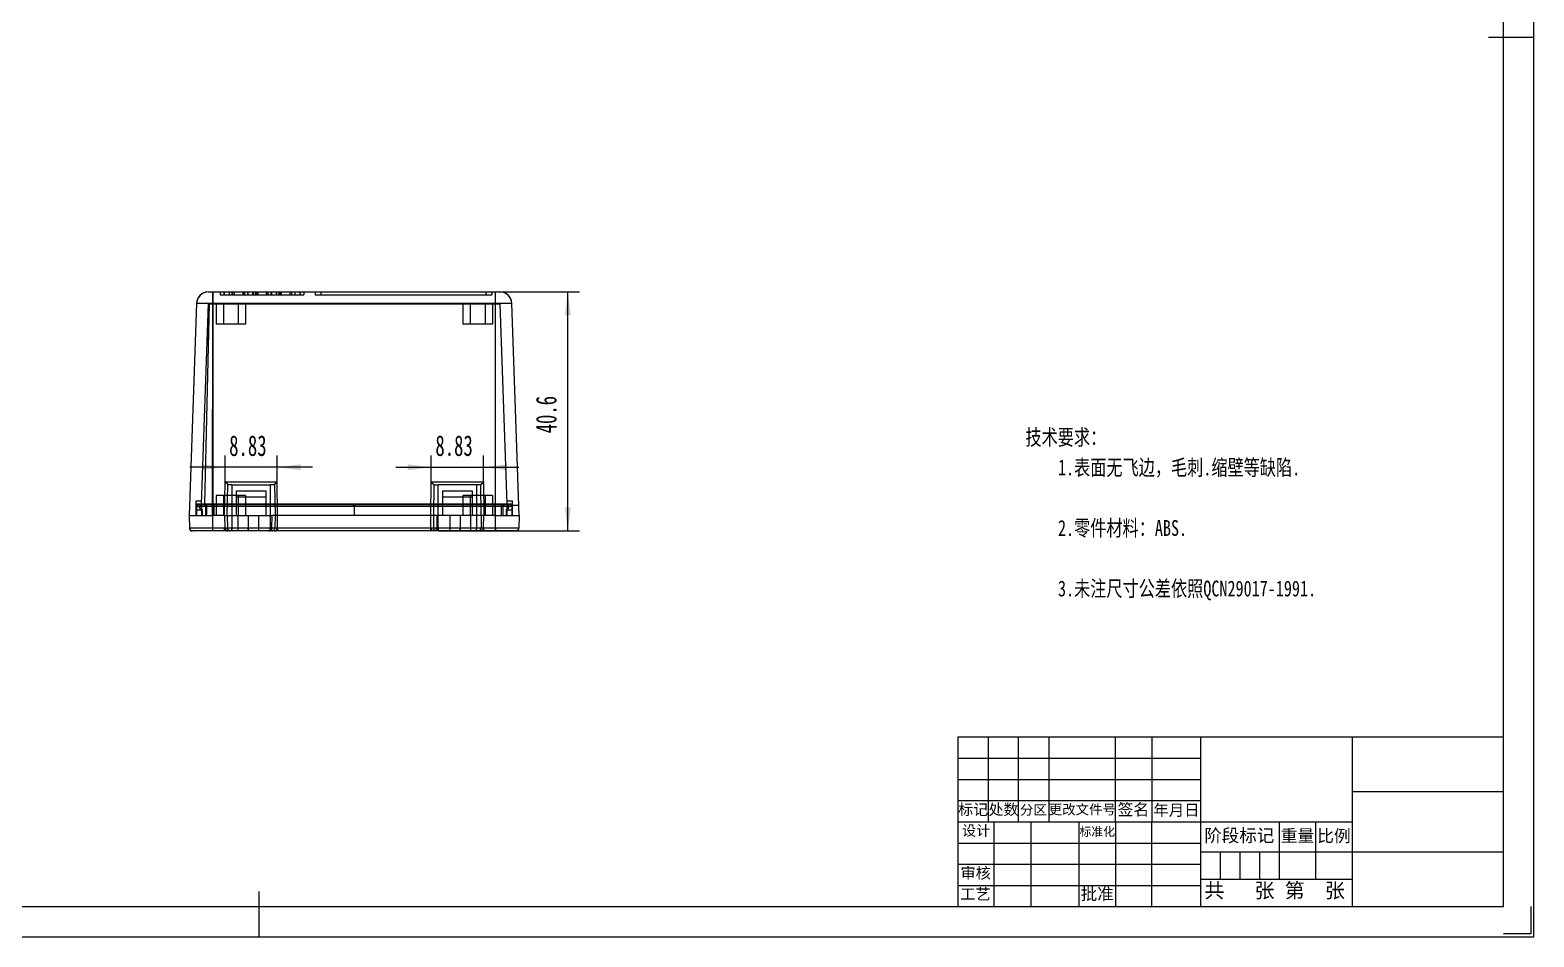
# Model space of a CAD drawing. Header units: millimetres. Extents: x 737 to 1170, y -310 to -5.
# Drawn here: x 915 to 1170.2, y -310.5 to -156.4 of the extents above; entities that cross this region are included whole.
import ezdxf

# ---------------------------------------------------------------- set-up
doc = ezdxf.new("R2010")
doc.units = ezdxf.units.MM
doc.layers.get('0').update_dxf_attribs({"lineweight": 0})
for name, color, linetype, lineweight in [('CAXA4', 3, 'Continuous', 25), ('图框_内框线', 5, 'Continuous', 50), ('图框_外框线', 7, 'Continuous', 0), ('图框_标题栏文字', 6, 'Continuous', 0), ('图框_角线', 5, 'Continuous', 140)]:
    doc.layers.add(name, color=color, linetype=linetype, lineweight=lineweight)
doc.styles.add('UserTxtStyle1', font='', dxfattribs={"width": 0.75})
doc.styles.add('工程字', font='')
doc.styles.add('标准', font='', dxfattribs={"width": 0.667})
doc.styles.get('UserTxtStyle1').set_extended_font_data('SimSun')
doc.styles.get('工程字').set_extended_font_data('FangSong_GB2312')
doc.styles.get('标准').set_extended_font_data('FangSong_GB2312')
doc.dimstyles.new('标准', dxfattribs={"dimtxt": 3.5, "dimasz": 4, "dimexe": 2, "dimexo": 0, "dimtad": 1, "dimdsep": 46, "dimtxsty": '标准', "dimcen": 0, "dimdle": 6, "dimazin": 2, "dimtfac": 1, "dimtdec": 3, "dimtmove": 0, "dimatfit": 3, "dimfxl": 0, "dimtolj": 1, "dimtzin": 0, "dimarcsym": 0})

# ---------------------------------------------------------------- blocks, each defined once
blk = doc.blocks.new('*CAXBLOCK1516')
at = {"layer": 'CAXA4', "linetype": 'Continuous', "lineweight": 25}
for points in [[(948.08, -230.68), (944.08, -230.18), (944.08, -231.18)], [(956.91, -230.68), (960.91, -230.18), (960.91, -231.18)]]:
    blk.add_hatch(color=0, dxfattribs=at).paths.add_polyline_path(points, flags=0)
at = {"layer": 'CAXA4', "color": 0, "linetype": 'Continuous', "lineweight": 25}
for p, q in [((948.08, -233.2), (948.08, -228.68)), ((956.91, -233.2), (956.91, -228.68)), ((962.91, -230.68), (942.08, -230.68))]:
    blk.add_line(p, q, dxfattribs=at)
at = {"layer": 'CAXA4', "color": 0, "linetype": 'Continuous', "lineweight": 25, "insert": (948.77, -225.26), "char_height": 3.5, "attachment_point": 1, "style": '标准'}
blk.add_mtext('\\fFangSong_GB2312|b0|i0|p34;8.83', dxfattribs=at)
blk = doc.blocks.new('*CAXBLOCK1617')
at = {"layer": 'CAXA4', "linetype": 'Continuous', "lineweight": 25}
for points in [[(983.08, -230.68), (979.08, -231.18), (979.08, -230.18)], [(991.91, -230.68), (995.91, -231.18), (995.91, -230.18)]]:
    blk.add_hatch(color=0, dxfattribs=at).paths.add_polyline_path(points, flags=0)
at = {"layer": 'CAXA4', "color": 0, "linetype": 'Continuous', "lineweight": 25}
for p, q in [((983.08, -233.2), (983.08, -228.68)), ((991.91, -233.2), (991.91, -228.68)), ((977.08, -230.68), (997.91, -230.68))]:
    blk.add_line(p, q, dxfattribs=at)
at = {"layer": 'CAXA4', "color": 0, "linetype": 'Continuous', "lineweight": 25, "insert": (983.77, -225.26), "char_height": 3.5, "attachment_point": 1, "style": '标准'}
blk.add_mtext('\\fFangSong_GB2312|b0|i0|p34;8.83', dxfattribs=at)
blk = doc.blocks.new('*CAXBLOCK1718')
at = {"layer": 'CAXA4', "linetype": 'Continuous', "lineweight": 25}
for points in [[(1006.25, -200.9), (1006.75, -204.9), (1005.75, -204.9)], [(1006.25, -241.5), (1006.75, -237.5), (1005.75, -237.5)]]:
    blk.add_hatch(color=0, dxfattribs=at).paths.add_polyline_path(points, flags=0)
at = {"layer": 'CAXA4', "color": 0, "linetype": 'Continuous', "lineweight": 25}
for p, q in [((994.73, -200.9), (1008.25, -200.9)), ((1006.25, -241.5), (1006.25, -200.9)), ((984.38, -241.5), (1008.25, -241.5))]:
    blk.add_line(p, q, dxfattribs=at)
at = {"layer": 'CAXA4', "color": 0, "linetype": 'Continuous', "lineweight": 25, "insert": (1000.83, -224.92), "char_height": 3.5, "attachment_point": 1, "rotation": 90, "style": '标准'}
blk.add_mtext('\\fFangSong_GB2312|b0|i0|p34;40.6', dxfattribs=at)

msp = doc.modelspace()

# ---------------------------------------------------------------- linework, layer by layer
at = {"color": 0, "linetype": 'Continuous', "lineweight": 25}
for p, q in [((945.25, -200.898), (946.004, -200.898)), ((945.974, -200.898), (945.974, -202.828)), ((945.992, -241.498), (945.992, -200.898)), ((946.004, -200.898), (994.734, -200.898)), ((947.267, -200.898), (947.267, -201.398)), ((947.267, -201.398), (961.417, -201.398)), ((947.865, -200.898), (947.865, -201.398)), ((947.941, -200.898), (947.941, -201.398)), ((948.779, -200.898), (948.779, -201.398)), ((949.267, -201.398), (949.267, -200.898)), ((949.342, -200.898), (949.342, -201.398)), ((949.609, -200.898), (949.609, -201.398)), ((951.075, -200.898), (951.075, -201.398)), ((951.267, -200.898), (951.267, -201.398)), ((951.342, -200.898), (951.342, -201.398)), ((951.417, -201.398), (951.417, -200.898)), ((951.865, -200.898), (951.865, -201.398)), ((951.906, -200.898), (951.906, -201.398)), ((951.941, -200.898), (951.941, -201.398)), ((952.743, -200.898), (952.743, -201.398)), ((952.779, -200.898), (952.779, -201.398)), ((952.819, -200.898), (952.819, -201.398)), ((953.267, -201.398), (953.267, -200.898)), ((953.342, -200.898), (953.342, -201.398)), ((953.417, -200.898), (953.417, -201.398)), ((953.609, -200.898), (953.609, -201.398)), ((955.075, -200.898), (955.075, -201.398)), ((955.267, -200.898), (955.267, -201.398)), ((955.342, -200.898), (955.342, -201.398)), ((955.417, -201.398), (955.417, -200.898)), ((955.865, -200.898), (955.865, -201.398)), ((955.906, -200.898), (955.906, -201.398)), ((955.941, -200.898), (955.941, -201.398)), ((956.743, -200.898), (956.743, -201.398)), ((956.779, -200.898), (956.779, -201.398)), ((956.819, -200.898), (956.819, -201.398)), ((957.267, -201.398), (957.267, -200.898)), ((957.342, -200.898), (957.342, -201.398)), ((957.417, -200.898), (957.417, -201.398)), ((957.609, -200.898), (957.609, -201.398)), ((959.075, -200.898), (959.075, -201.398)), ((959.342, -200.898), (959.342, -201.398)), ((959.417, -201.398), (959.417, -200.898)), ((959.906, -200.898), (959.906, -201.398)), ((960.743, -200.898), (960.743, -201.398)), ((960.819, -200.898), (960.819, -201.398)), ((961.417, -200.898), (961.417, -201.398)), ((963.342, -200.898), (963.342, -201.398)), ((963.342, -201.398), (993.342, -201.398)), ((964.342, -200.898), (964.342, -201.398)), ((992.342, -200.898), (992.342, -201.398)), ((993.342, -200.898), (993.342, -201.398)), ((993.992, -241.498), (993.992, -200.898)), ((995.24, -200.963), (994.734, -200.898)), ((995.713, -201.154), (995.24, -200.963)), ((943.252, -202.828), (941.992, -238.898)), ((943.294, -202.482), (943.252, -202.828)), ((943.252, -202.828), (996.732, -202.828)), ((944.062, -236.929), (945.251, -202.869)), ((944.623, -236.898), (945.455, -202.898)), ((945.24, -202.898), (945.01, -209.784)), ((945.24, -202.898), (946.004, -202.898)), ((945.962, -238.898), (945.974, -202.828)), ((946.004, -202.898), (945.978, -236.898)), ((946.004, -202.898), (994.734, -202.898)), ((946.542, -202.898), (946.542, -206.398)), ((947.792, -202.898), (947.792, -206.398)), ((950.292, -202.898), (950.292, -206.398)), ((951.542, -202.898), (951.542, -206.398)), ((988.442, -202.898), (988.442, -206.398)), ((989.692, -202.898), (989.692, -206.398)), ((992.192, -202.898), (992.192, -206.398)), ((993.442, -202.898), (993.442, -206.398)), ((994.734, -202.898), (995.921, -236.898)), ((996.733, -202.828), (996.649, -202.323)), ((997.992, -238.898), (996.732, -202.828)), ((951.542, -206.398), (946.542, -206.398)), ((993.442, -206.398), (988.442, -206.398)), ((947.992, -238.898), (948.075, -233.198)), ((948.522, -233.638), (948.075, -233.198)), ((956.909, -233.198), (948.075, -233.198)), ((948.431, -238.898), (948.522, -233.638)), ((949.228, -233.691), (955.756, -233.691)), ((949.228, -233.691), (949.228, -241.007)), ((949.992, -234.698), (954.992, -234.698)), ((949.992, -238.898), (949.992, -234.698)), ((954.992, -234.698), (954.992, -238.898)), ((955.756, -233.691), (955.756, -241.007)), ((956.909, -233.198), (956.462, -233.638)), ((956.462, -233.638), (956.553, -238.898)), ((956.992, -238.898), (956.909, -233.198)), ((982.992, -238.898), (983.075, -233.198)), ((991.909, -233.198), (983.075, -233.198)), ((983.075, -233.198), (983.522, -233.638)), ((983.522, -233.638), (983.431, -238.898)), ((984.228, -241.007), (984.228, -233.691)), ((990.756, -233.691), (984.228, -233.691)), ((984.992, -234.698), (984.992, -238.898)), ((984.992, -234.698), (989.992, -234.698)), ((989.992, -234.698), (989.992, -238.898)), ((990.756, -233.691), (990.756, -241.007)), ((991.462, -233.638), (991.909, -233.198)), ((991.553, -238.898), (991.462, -233.638)), ((991.909, -233.198), (991.992, -238.898)), ((943.142, -236.398), (944.081, -236.398)), ((943.142, -238.898), (943.142, -236.398)), ((943.142, -236.898), (944.063, -236.898)), ((943.242, -237.298), (996.742, -237.298)), ((943.242, -237.298), (943.242, -238.898)), ((943.542, -236.998), (969.692, -236.998)), ((944.063, -236.898), (945.992, -236.898)), ((944.063, -236.898), (944.063, -238.898)), ((944.742, -237.298), (944.742, -238.898)), ((944.992, -238.898), (944.992, -236.998)), ((945.992, -236.898), (996.842, -236.898)), ((946.142, -236.898), (946.142, -238.898)), ((951.542, -235.498), (946.542, -235.498)), ((946.542, -235.498), (946.542, -238.898)), ((947.792, -235.498), (947.792, -238.898)), ((949.992, -235.698), (954.992, -235.698)), ((950.292, -235.498), (950.292, -238.898)), ((951.542, -235.498), (951.542, -238.898)), ((969.992, -237.298), (969.992, -238.898)), ((970.292, -236.998), (996.442, -236.998)), ((984.992, -235.698), (989.992, -235.698)), ((988.442, -235.498), (988.442, -238.898)), ((993.442, -235.498), (988.442, -235.498)), ((989.692, -235.498), (989.692, -238.898)), ((992.192, -235.498), (992.192, -238.898)), ((993.442, -235.498), (993.442, -238.898)), ((993.842, -236.898), (993.842, -238.898)), ((994.992, -238.898), (994.992, -236.998)), ((995.242, -237.298), (995.242, -238.898)), ((995.904, -236.398), (996.842, -236.398)), ((995.921, -236.898), (995.921, -238.898)), ((996.742, -237.298), (996.742, -238.898)), ((996.842, -238.898), (996.842, -236.398)), ((997.933, -237.198), (996.842, -237.198)), ((941.992, -238.898), (945.992, -238.898)), ((941.992, -238.898), (942.029, -241.007)), ((943.142, -237.898), (944.063, -237.898)), ((944.192, -237.898), (944.192, -238.898)), ((947.992, -238.898), (945.992, -238.898)), ((947.992, -238.898), (955.992, -238.898)), ((947.992, -238.898), (948.029, -241.007)), ((948.431, -238.898), (948.468, -241.007)), ((950.242, -238.898), (950.242, -241.498)), ((951.992, -238.898), (951.992, -241.007)), ((953.742, -238.898), (953.742, -241.498)), ((955.992, -238.898), (955.955, -241.007)), ((983.992, -238.898), (955.992, -238.898)), ((956.553, -238.898), (956.517, -241.007)), ((956.958, -241.007), (956.992, -238.898)), ((983.026, -241.007), (982.992, -238.898)), ((983.431, -238.898), (983.468, -241.007)), ((991.992, -238.898), (983.992, -238.898)), ((983.992, -238.898), (984.029, -241.007)), ((986.242, -238.898), (986.242, -241.498)), ((987.992, -238.898), (987.992, -241.007)), ((989.742, -238.898), (989.742, -241.498)), ((991.553, -238.898), (991.517, -241.007)), ((991.958, -241.007), (991.992, -238.898)), ((993.992, -238.898), (991.992, -238.898)), ((993.992, -238.898), (997.992, -238.898)), ((995.792, -237.898), (995.792, -238.898)), ((995.921, -237.898), (996.842, -237.898)), ((997.992, -238.898), (997.955, -241.007)), ((997.955, -241.007), (942.029, -241.007)), ((942.029, -241.007), (942.061, -241.15)), ((942.061, -241.15), (942.14, -241.282)), ((984.382, -241.498), (942.529, -241.498)), ((947.979, -241.498), (947.979, -241.007)), ((949.228, -241.498), (949.228, -241.007)), ((955.756, -241.498), (955.756, -241.007)), ((955.954, -241.042), (955.955, -241.008)), ((956.005, -241.498), (956.005, -241.007)), ((957.008, -241.498), (957.008, -241.007)), ((982.976, -241.498), (982.976, -241.007)), ((983.979, -241.498), (983.979, -241.007)), ((984.228, -241.498), (984.228, -241.007)), ((984.529, -241.498), (984.382, -241.498)), ((992.005, -241.498), (984.529, -241.498)), ((990.756, -241.498), (990.756, -241.007)), ((991.954, -241.042), (991.955, -241.008)), ((997.456, -241.498), (992.005, -241.498)), ((992.008, -241.498), (992.008, -241.007)), ((997.923, -241.15), (997.955, -241.007))]:
    msp.add_line(p, q, dxfattribs=at)
for points in [[(945.25, -200.898), (944.744, -200.963), (944.271, -201.154), (943.862, -201.459), (943.543, -201.857), (943.335, -202.323), (943.251, -202.828)], [(945.25, -200.898), (944.713, -200.972), (944.215, -201.187), (943.793, -201.529), (943.478, -201.971), (943.294, -202.482)], [(996.649, -202.323), (996.441, -201.857), (996.122, -201.459), (995.713, -201.154)], [(943.542, -236.998), (943.427, -237.021), (943.33, -237.086), (943.265, -237.183), (943.242, -237.298)], [(944.442, -236.998), (944.557, -237.021), (944.654, -237.086), (944.719, -237.183), (944.742, -237.298)], [(995.242, -237.298), (995.265, -237.183), (995.33, -237.086), (995.427, -237.021), (995.542, -236.998)], [(996.742, -237.298), (996.719, -237.183), (996.654, -237.086), (996.557, -237.021), (996.442, -236.998)], [(942.14, -241.282), (942.252, -241.391), (942.385, -241.468), (942.528, -241.498)], [(948.1, -241.254), (948.062, -241.178), (948.037, -241.09), (948.029, -241.007)], [(948.029, -241.007), (948.061, -241.15), (948.14, -241.282), (948.251, -241.391), (948.385, -241.468), (948.528, -241.498)], [(948.529, -241.498), (948.402, -241.482), (948.283, -241.433), (948.18, -241.356), (948.1, -241.254)], [(955.885, -241.254), (955.805, -241.356), (955.701, -241.433), (955.582, -241.482), (955.455, -241.498)], [(955.456, -241.498), (955.599, -241.468), (955.733, -241.391), (955.844, -241.282), (955.923, -241.15), (955.955, -241.007)], [(955.955, -241.007), (955.95, -241.068), (955.936, -241.134), (955.914, -241.198), (955.885, -241.254)], [(984.029, -241.007), (984.061, -241.15), (984.14, -241.282), (984.252, -241.391), (984.385, -241.468), (984.528, -241.498)], [(984.1, -241.254), (984.063, -241.179), (984.037, -241.09), (984.029, -241.007)], [(984.529, -241.498), (984.402, -241.482), (984.283, -241.433), (984.18, -241.356), (984.1, -241.254)], [(991.885, -241.254), (991.805, -241.356), (991.701, -241.433), (991.582, -241.482), (991.455, -241.498)], [(991.456, -241.498), (991.599, -241.468), (991.733, -241.391), (991.844, -241.282), (991.923, -241.15), (991.956, -241.007)], [(991.955, -241.007), (991.95, -241.068), (991.936, -241.134), (991.913, -241.198), (991.885, -241.254)], [(997.456, -241.498), (997.599, -241.468), (997.733, -241.391)], [(997.733, -241.391), (997.844, -241.282), (997.923, -241.15)]]:
    msp.add_lwpolyline(points, dxfattribs=at)
for centre, radius, start, end in [((945.25, -202.898), 2, 90, 178), ((994.734, -202.898), 2, 2, 90), ((944.192, -237.448), 0.45, 90, 270), ((995.792, -237.448), 0.45, 270, 90), ((942.529, -240.998), 0.5, 181, 270), ((948.529, -240.998), 0.5, 181, 270), ((964.647, -240.943), 15.418, 180.23684, 181.10157), ((965.534, -241.02), 13.542, 179.943, 180.41354), ((955.455, -240.998), 0.5, 270, 359), ((940.055, -240.94), 15.701, 358.90623, 359.75536), ((984.529, -240.998), 0.5, 181, 270), ((999.93, -240.94), 15.702, 180.24464, 181.09377), ((974.45, -241.02), 13.542, 359.58646, 0.057), ((975.456, -240.944), 15.3, 358.99507, 359.76491), ((991.455, -240.998), 0.5, 270, 359), ((997.455, -240.998), 0.5, 270, 359)]:
    msp.add_arc(centre, radius, start, end, dxfattribs=at)
for points, knots in [([(946.004, -200.898), (946, -200.929), (945.989, -201.046), (945.987, -201.302), (945.978, -201.708), (945.975, -202.234), (945.974, -202.621), (945.974, -202.828)], [0, 0, 0, 0, 0.0935018, 0.3534042, 0.7678475, 1.3099188, 1.9308383, 1.9308383, 1.9308383, 1.9308383]), ([(949.228, -233.691), (949.147, -233.691), (948.991, -233.688), (948.776, -233.682), (948.628, -233.66), (948.54, -233.656), (948.522, -233.638)], [0, 0, 0, 0, 0.24262775, 0.47091828, 0.63566472, 0.70989851, 0.70989851, 0.70989851, 0.70989851]), ([(956.462, -233.638), (956.445, -233.655), (956.36, -233.66), (956.217, -233.681), (956.001, -233.687), (955.842, -233.691), (955.756, -233.691)], [0, 0, 0, 0, 0.07202466, 0.22984599, 0.45201009, 0.70990864, 0.70990864, 0.70990864, 0.70990864]), ([(983.522, -233.638), (983.54, -233.655), (983.624, -233.66), (983.767, -233.681), (983.983, -233.687), (984.142, -233.691), (984.228, -233.691)], [0, 0, 0, 0, 0.07202466, 0.22984599, 0.45201009, 0.70990864, 0.70990864, 0.70990864, 0.70990864]), ([(991.462, -233.638), (991.445, -233.655), (991.358, -233.658), (991.211, -233.681), (990.994, -233.687), (990.837, -233.691), (990.756, -233.691)], [0, 0, 0, 0, 0.0705249, 0.23564493, 0.4662172, 0.70970188, 0.70970188, 0.70970188, 0.70970188]), ([(944.192, -237.898), (944.125, -237.896), (943.992, -237.87), (943.835, -237.74), (943.742, -237.561), (943.737, -237.352), (943.825, -237.161), (943.992, -237.026), (944.131, -236.999), (944.201, -236.998)], [0, 0, 0, 0, 0.2016429, 0.3905838, 0.5921917, 0.7879258, 0.9978791, 1.2010641, 1.4091349, 1.4091349, 1.4091349, 1.4091349]), ([(995.792, -237.898), (995.859, -237.896), (995.992, -237.87), (996.149, -237.74), (996.242, -237.561), (996.247, -237.352), (996.159, -237.161), (995.992, -237.026), (995.853, -236.999), (995.783, -236.998)], [0, 0, 0, 0, 0.2016429, 0.3905838, 0.5921917, 0.7879258, 0.9978791, 1.2010641, 1.4091349, 1.4091349, 1.4091349, 1.4091349]), ([(948.364, -241.498), (948.342, -241.498), (948.297, -241.491), (948.233, -241.462), (948.186, -241.424), (948.151, -241.387), (948.131, -241.36), (948.116, -241.337), (948.101, -241.313), (948.084, -241.28), (948.067, -241.239), (948.053, -241.195), (948.041, -241.15), (948.033, -241.103), (948.028, -241.055), (948.026, -241.023), (948.026, -241.007)], [0, 0, 0, 0, 0.06599732, 0.13474467, 0.20834074, 0.24736535, 0.28790623, 0.30875098, 0.32996382, 0.37343363, 0.41820169, 0.4641192, 0.51100934, 0.5586562, 0.60682991, 0.65529344, 0.65529344, 0.65529344, 0.65529344]), ([(948.382, -241.498), (948.359, -241.498), (948.312, -241.491), (948.246, -241.463), (948.196, -241.425), (948.159, -241.387), (948.138, -241.36), (948.122, -241.337), (948.107, -241.313), (948.09, -241.28), (948.072, -241.239), (948.059, -241.203), (948.051, -241.173), (948.043, -241.142), (948.036, -241.103), (948.031, -241.055), (948.029, -241.023), (948.029, -241.007)], [0, 0, 0, 0, 0.06886296, 0.14016684, 0.21580748, 0.25564069, 0.29684833, 0.31797527, 0.33943778, 0.38331572, 0.42838285, 0.47450533, 0.49791824, 0.52153061, 0.56924531, 0.617446, 0.66591412, 0.66591412, 0.66591412, 0.66591412]), ([(948.528, -241.498), (948.496, -241.498), (948.431, -241.492), (948.338, -241.464), (948.267, -241.426), (948.215, -241.388), (948.184, -241.361), (948.162, -241.337), (948.141, -241.313), (948.116, -241.281), (948.091, -241.239), (948.07, -241.196), (948.053, -241.15), (948.04, -241.103), (948.033, -241.055), (948.03, -241.023), (948.03, -241.007)], [0, 0, 0, 0, 0.096597, 0.19321843, 0.28988533, 0.33829805, 0.3867255, 0.41095276, 0.43518371, 0.48364464, 0.53212062, 0.58060916, 0.62910955, 0.67762046, 0.72613799, 0.77465808, 0.77465808, 0.77465808, 0.77465808]), ([(948.966, -241.498), (948.903, -241.498), (948.775, -241.473), (948.612, -241.367), (948.498, -241.205), (948.469, -241.073), (948.468, -241.007)], [0, 0, 0, 0, 0.18968871, 0.37745664, 0.57190155, 0.77044699, 0.77044699, 0.77044699, 0.77044699]), ([(948.468, -241.007), (948.468, -241.029), (948.474, -241.076), (948.496, -241.146), (948.518, -241.19), (948.531, -241.212)], [0, 0, 0, 0, 0.06822651, 0.14057854, 0.21707691, 0.21707691, 0.21707691, 0.21707691]), ([(948.531, -241.212), (948.565, -241.27), (948.65, -241.369), (948.801, -241.469), (948.914, -241.498), (948.966, -241.498)], [0, 0, 0, 0, 0.20236562, 0.38213359, 0.53974532, 0.53974532, 0.53974532, 0.53974532]), ([(949.228, -241.498), (949.227, -241.488), (949.226, -241.448), (949.23, -241.362), (949.23, -241.286), (949.231, -241.239)], [0, 0, 0, 0, 0.03091703, 0.11856716, 0.25865327, 0.25865327, 0.25865327, 0.25865327]), ([(951.979, -241.498), (951.979, -241.498), (951.98, -241.497), (951.98, -241.493), (951.982, -241.485), (951.983, -241.471), (951.984, -241.444), (951.986, -241.399), (951.988, -241.336), (951.99, -241.262), (951.991, -241.181), (951.992, -241.095), (951.992, -241.036), (951.992, -241.007)], [0, 0, 0, 0, 0.00094233, 0.00322146, 0.01187696, 0.02571652, 0.04434378, 0.09432889, 0.15854886, 0.23370742, 0.31650568, 0.40364411, 0.49182352, 0.49182352, 0.49182352, 0.49182352]), ([(951.992, -241.118), (951.99, -241.17), (951.987, -241.262), (951.983, -241.38), (951.982, -241.455), (951.98, -241.489), (951.979, -241.498)], [0, 0, 0, 0, 0.15555927, 0.2773874, 0.35338572, 0.38031263, 0.38031263, 0.38031263, 0.38031263]), ([(955.602, -241.498), (955.625, -241.498), (955.672, -241.491), (955.738, -241.463), (955.788, -241.425), (955.825, -241.387), (955.846, -241.36), (955.862, -241.337), (955.877, -241.313), (955.894, -241.28), (955.912, -241.239), (955.925, -241.203), (955.933, -241.173), (955.941, -241.142), (955.948, -241.103), (955.954, -241.055), (955.955, -241.023), (955.955, -241.007)], [0, 0, 0, 0, 0.06886296, 0.14016684, 0.21580748, 0.25564069, 0.29684833, 0.31797527, 0.33943778, 0.38331572, 0.42838285, 0.47450533, 0.49791824, 0.52153061, 0.56924531, 0.617446, 0.66591412, 0.66591412, 0.66591412, 0.66591412]), ([(955.753, -241.239), (955.756, -241.286), (955.758, -241.362), (955.763, -241.448), (955.758, -241.488), (955.756, -241.498)], [0, 0, 0, 0, 0.13995842, 0.22769933, 0.25897223, 0.25897223, 0.25897223, 0.25897223]), ([(956.018, -241.498), (956.082, -241.498), (956.209, -241.473), (956.372, -241.367), (956.486, -241.205), (956.515, -241.073), (956.517, -241.007)], [0, 0, 0, 0, 0.18968871, 0.37745664, 0.57190155, 0.77044699, 0.77044699, 0.77044699, 0.77044699]), ([(956.018, -241.498), (956.07, -241.498), (956.183, -241.469), (956.335, -241.369), (956.419, -241.27), (956.453, -241.212)], [0, 0, 0, 0, 0.15772941, 0.33769063, 0.53995111, 0.53995111, 0.53995111, 0.53995111]), ([(956.453, -241.212), (956.466, -241.19), (956.488, -241.146), (956.51, -241.076), (956.516, -241.029), (956.517, -241.007)], [0, 0, 0, 0, 0.07646466, 0.148814, 0.21707615, 0.21707615, 0.21707615, 0.21707615]), ([(956.456, -241.498), (956.488, -241.498), (956.553, -241.492), (956.646, -241.464), (956.717, -241.426), (956.769, -241.388), (956.8, -241.361), (956.822, -241.337), (956.843, -241.313), (956.868, -241.281), (956.893, -241.239), (956.914, -241.196), (956.931, -241.15), (956.944, -241.103), (956.952, -241.055), (956.954, -241.023), (956.954, -241.007)], [0, 0, 0, 0, 0.096597, 0.19321843, 0.28988533, 0.33829805, 0.3867255, 0.41095276, 0.43518371, 0.48364464, 0.53212062, 0.58060916, 0.62910955, 0.67762046, 0.72613799, 0.77465808, 0.77465808, 0.77465808, 0.77465808]), ([(956.62, -241.498), (956.642, -241.498), (956.687, -241.491), (956.751, -241.462), (956.799, -241.424), (956.833, -241.387), (956.854, -241.36), (956.869, -241.337), (956.883, -241.313), (956.9, -241.28), (956.917, -241.239), (956.931, -241.195), (956.943, -241.15), (956.951, -241.103), (956.957, -241.055), (956.958, -241.023), (956.958, -241.007)], [0, 0, 0, 0, 0.06599732, 0.13474467, 0.20834074, 0.24736535, 0.28790623, 0.30875098, 0.32996382, 0.37343363, 0.41820169, 0.4641192, 0.51100934, 0.5586562, 0.60682991, 0.65529344, 0.65529344, 0.65529344, 0.65529344]), ([(983.364, -241.498), (983.342, -241.498), (983.297, -241.491), (983.233, -241.462), (983.186, -241.424), (983.151, -241.387), (983.131, -241.36), (983.116, -241.337), (983.101, -241.313), (983.084, -241.28), (983.067, -241.239), (983.053, -241.195), (983.041, -241.15), (983.033, -241.103), (983.028, -241.055), (983.026, -241.023), (983.026, -241.007)], [0, 0, 0, 0, 0.06599732, 0.13474467, 0.20834074, 0.24736535, 0.28790623, 0.30875098, 0.32996382, 0.37343363, 0.41820169, 0.4641192, 0.51100934, 0.5586562, 0.60682991, 0.65529344, 0.65529344, 0.65529344, 0.65529344]), ([(983.528, -241.498), (983.496, -241.498), (983.431, -241.492), (983.338, -241.464), (983.267, -241.426), (983.215, -241.388), (983.184, -241.361), (983.162, -241.337), (983.141, -241.313), (983.116, -241.281), (983.091, -241.239), (983.07, -241.196), (983.053, -241.15), (983.04, -241.103), (983.033, -241.055), (983.03, -241.023), (983.03, -241.007)], [0, 0, 0, 0, 0.096597, 0.19321843, 0.28988533, 0.33829805, 0.3867255, 0.41095276, 0.43518371, 0.48364464, 0.53212062, 0.58060916, 0.62910955, 0.67762046, 0.72613799, 0.77465808, 0.77465808, 0.77465808, 0.77465808]), ([(983.531, -241.212), (983.518, -241.19), (983.496, -241.146), (983.474, -241.076), (983.468, -241.029), (983.468, -241.007)], [0, 0, 0, 0, 0.07646466, 0.148814, 0.21707615, 0.21707615, 0.21707615, 0.21707615]), ([(983.966, -241.498), (983.903, -241.498), (983.775, -241.473), (983.612, -241.367), (983.498, -241.205), (983.469, -241.073), (983.468, -241.007)], [0, 0, 0, 0, 0.18968871, 0.37745664, 0.57190155, 0.77044699, 0.77044699, 0.77044699, 0.77044699]), ([(983.966, -241.498), (983.914, -241.498), (983.801, -241.469), (983.649, -241.369), (983.565, -241.27), (983.531, -241.212)], [0, 0, 0, 0, 0.15772941, 0.33769063, 0.53995111, 0.53995111, 0.53995111, 0.53995111]), ([(984.382, -241.498), (984.359, -241.498), (984.312, -241.491), (984.246, -241.463), (984.196, -241.425), (984.159, -241.387), (984.138, -241.36), (984.122, -241.337), (984.107, -241.313), (984.09, -241.28), (984.072, -241.239), (984.059, -241.203), (984.051, -241.173), (984.043, -241.142), (984.036, -241.103), (984.031, -241.055), (984.029, -241.023), (984.029, -241.007)], [0, 0, 0, 0, 0.06886296, 0.14016684, 0.21580748, 0.25564069, 0.29684833, 0.31797527, 0.33943778, 0.38331572, 0.42838285, 0.47450533, 0.49791824, 0.52153061, 0.56924531, 0.617446, 0.66591412, 0.66591412, 0.66591412, 0.66591412]), ([(984.231, -241.239), (984.228, -241.286), (984.226, -241.362), (984.222, -241.448), (984.226, -241.488), (984.228, -241.498)], [0, 0, 0, 0, 0.13995745, 0.22769778, 0.25897045, 0.25897045, 0.25897045, 0.25897045]), ([(988.005, -241.498), (988.005, -241.498), (988.004, -241.497), (988.004, -241.493), (988.003, -241.485), (988.002, -241.471), (988, -241.444), (987.998, -241.399), (987.996, -241.336), (987.994, -241.262), (987.993, -241.181), (987.992, -241.095), (987.992, -241.036), (987.992, -241.007)], [0, 0, 0, 0, 0.00094233, 0.00322146, 0.01187696, 0.02571652, 0.04434378, 0.09432889, 0.15854886, 0.23370742, 0.31650568, 0.40364411, 0.49182352, 0.49182352, 0.49182352, 0.49182352]), ([(987.992, -241.118), (987.994, -241.17), (987.997, -241.262), (988.001, -241.38), (988.002, -241.455), (988.004, -241.489), (988.005, -241.498)], [0, 0, 0, 0, 0.15555927, 0.2773874, 0.35338572, 0.38031263, 0.38031263, 0.38031263, 0.38031263]), ([(990.756, -241.498), (990.757, -241.487), (990.758, -241.443), (990.754, -241.348), (990.754, -241.264), (990.754, -241.212)], [0, 0, 0, 0, 0.03416599, 0.13080328, 0.28577562, 0.28577562, 0.28577562, 0.28577562]), ([(991.018, -241.498), (991.082, -241.498), (991.209, -241.473), (991.372, -241.367), (991.486, -241.205), (991.515, -241.073), (991.517, -241.007)], [0, 0, 0, 0, 0.18968871, 0.37745664, 0.57190155, 0.77044699, 0.77044699, 0.77044699, 0.77044699]), ([(991.437, -241.239), (991.401, -241.292), (991.319, -241.381), (991.174, -241.472), (991.067, -241.498), (991.018, -241.498)], [0, 0, 0, 0, 0.18948766, 0.35885317, 0.50828395, 0.50828395, 0.50828395, 0.50828395]), ([(991.517, -241.007), (991.516, -241.033), (991.509, -241.086), (991.481, -241.165), (991.453, -241.215), (991.437, -241.239)], [0, 0, 0, 0, 0.07765242, 0.160621, 0.2489183, 0.2489183, 0.2489183, 0.2489183]), ([(991.456, -241.498), (991.488, -241.498), (991.553, -241.492), (991.646, -241.464), (991.717, -241.426), (991.769, -241.388), (991.8, -241.361), (991.822, -241.337), (991.843, -241.313), (991.868, -241.281), (991.893, -241.239), (991.914, -241.196), (991.931, -241.15), (991.944, -241.103), (991.952, -241.055), (991.954, -241.023), (991.954, -241.007)], [0, 0, 0, 0, 0.096597, 0.19321843, 0.28988533, 0.33829805, 0.3867255, 0.41095276, 0.43518371, 0.48364464, 0.53212062, 0.58060916, 0.62910955, 0.67762046, 0.72613799, 0.77465808, 0.77465808, 0.77465808, 0.77465808]), ([(991.602, -241.498), (991.625, -241.498), (991.672, -241.491), (991.738, -241.463), (991.788, -241.425), (991.825, -241.387), (991.846, -241.36), (991.862, -241.337), (991.877, -241.313), (991.894, -241.28), (991.912, -241.239), (991.925, -241.203), (991.933, -241.173), (991.941, -241.142), (991.948, -241.103), (991.954, -241.055), (991.955, -241.023), (991.955, -241.007)], [0, 0, 0, 0, 0.06886296, 0.14016684, 0.21580748, 0.25564069, 0.29684833, 0.31797527, 0.33943778, 0.38331572, 0.42838285, 0.47450533, 0.49791824, 0.52153061, 0.56924531, 0.617446, 0.66591412, 0.66591412, 0.66591412, 0.66591412]), ([(991.62, -241.498), (991.642, -241.498), (991.687, -241.491), (991.751, -241.462), (991.799, -241.424), (991.833, -241.387), (991.854, -241.36), (991.869, -241.337), (991.883, -241.313), (991.9, -241.28), (991.917, -241.239), (991.931, -241.195), (991.943, -241.15), (991.951, -241.103), (991.957, -241.055), (991.958, -241.023), (991.958, -241.007)], [0, 0, 0, 0, 0.06599732, 0.13474467, 0.20834074, 0.24736535, 0.28790623, 0.30875098, 0.32996382, 0.37343363, 0.41820169, 0.4641192, 0.51100934, 0.5586562, 0.60682991, 0.65529344, 0.65529344, 0.65529344, 0.65529344]), ([(993.992, -241.007), (993.992, -241.031), (993.991, -241.081), (993.991, -241.159), (993.992, -241.239), (993.993, -241.316), (993.992, -241.382), (993.986, -241.434), (993.986, -241.468), (993.978, -241.492), (993.989, -241.498), (993.992, -241.498)], [0, 0, 0, 0, 0.07181536, 0.15171663, 0.23410517, 0.31240296, 0.38020819, 0.43282048, 0.46798364, 0.48646862, 0.49701466, 0.49701466, 0.49701466, 0.49701466])]:
    msp.add_open_spline(points, degree=3, knots=knots, dxfattribs=at)
for points in [[(943.242, -237.298), (943.242, -237.157), (943.401, -236.998), (943.542, -236.998)], [(944.192, -237.898), (943.721, -237.898), (943.721, -236.998), (944.192, -236.998)], [(944.442, -236.998), (944.583, -236.998), (944.742, -237.157), (944.742, -237.298)], [(944.442, -236.998), (944.583, -236.998), (944.742, -237.157), (944.742, -237.298)], [(969.692, -236.998), (969.833, -236.998), (969.992, -237.157), (969.992, -237.298)], [(970.292, -236.998), (970.151, -236.998), (969.992, -237.157), (969.992, -237.298)], [(995.242, -237.298), (995.242, -237.157), (995.401, -236.998), (995.542, -236.998)], [(995.542, -236.998), (995.401, -236.998), (995.242, -237.157), (995.242, -237.298)], [(995.792, -237.898), (996.263, -237.898), (996.263, -236.998), (995.792, -236.998)], [(996.742, -237.298), (996.742, -237.157), (996.583, -236.998), (996.442, -236.998)]]:
    msp.add_open_spline(points, degree=3, dxfattribs=at)
at = {"layer": '图框_内框线', "color": 0, "linetype": 'Continuous', "lineweight": 25}
for points in [[(750.353, -305.314), (1165.074, -305.314), (1165.074, -9.967), (750.353, -9.967), (750.353, -305.314)], [(1162.501, -157.641), (1170.219, -157.641)], [(1165.074, -276.5), (1072.456, -276.5), (1072.456, -305.314), (1165.074, -305.314), (1165.074, -276.5)], [(953.855, -310.46), (953.855, -302.741)]]:
    msp.add_lwpolyline(points, dxfattribs=at)
at = {"layer": '图框_外框线', "color": 0, "linetype": 'Continuous', "lineweight": 25}
for p, q in [((1077.602, -276.5), (1077.602, -290.907)), ((1082.747, -290.907), (1082.747, -276.5)), ((1087.893, -276.5), (1087.893, -290.907)), ((1099.212, -290.907), (1099.212, -276.5)), ((1105.387, -276.5), (1105.387, -290.907)), ((1113.62, -276.5), (1113.62, -305.314)), ((1139.347, -276.5), (1139.347, -305.314)), ((1072.456, -280.102), (1113.62, -280.102)), ((1072.456, -283.703), (1113.62, -283.703)), ((1139.347, -285.762), (1165.074, -285.762)), ((1072.456, -287.305), (1113.62, -287.305)), ((1072.456, -290.907), (1139.347, -290.907)), ((1078.631, -305.314), (1078.631, -290.907)), ((1084.805, -290.907), (1084.805, -305.314)), ((1093.038, -305.314), (1093.038, -290.907)), ((1099.212, -290.907), (1099.212, -305.314)), ((1105.387, -305.314), (1105.387, -290.907)), ((1126.998, -290.907), (1126.998, -300.683)), ((1133.172, -290.907), (1133.172, -300.683)), ((1072.456, -294.509), (1113.62, -294.509)), ((1165.074, -296.052), (1113.62, -296.052)), ((1116.964, -296.052), (1116.964, -300.683)), ((1120.309, -296.052), (1120.309, -300.683)), ((1123.653, -296.052), (1123.653, -300.683)), ((1072.456, -298.111), (1113.62, -298.111)), ((1139.347, -300.683), (1113.62, -300.683)), ((1072.456, -301.712), (1113.62, -301.712))]:
    msp.add_line(p, q, dxfattribs=at)
msp.add_lwpolyline([(737.49, -310.46), (1170.219, -310.46), (1170.219, -4.822), (737.49, -4.822), (737.49, -310.46)], dxfattribs=at)
at = {"layer": '图框_角线', "color": 0, "linetype": 'Continuous', "lineweight": 25}
msp.add_lwpolyline([(1169.705, -305.314), (1169.705, -309.945), (1165.074, -309.945)], dxfattribs=at)
msp.add_lwpolyline([(1169.705, -305.314), (1169.705, -309.945), (1165.074, -309.945)], dxfattribs=at)

# ---------------------------------------------------------------- texts
at = {"color": 0, "linetype": 'Continuous', "lineweight": 25, "char_height": 2.6799, "attachment_point": 1, "style": 'UserTxtStyle1'}
for s, insert in [('\\fSimSun|b0|i0|p34;技术要求：', (1083.922, -224.237)), ('\\fSimSun|b0|i0|p34;1.表面无飞边，毛刺.缩壁等缺陷.', (1089.44, -229.377)), ('\\fSimSun|b0|i0|p34;2.零件材料：ABS.', (1089.44, -239.658)), ('\\fSimSun|b0|i0|p34;3.未注尺寸公差依照QCN29017-1991.', (1089.44, -249.938))]:
    msp.add_mtext(s, dxfattribs=dict(at, insert=insert))
at = {"layer": '图框_标题栏文字', "color": 0, "linetype": 'Continuous', "lineweight": 25, "attachment_point": 1, "style": '工程字'}
for s, insert, char_height in [('\\fFangSong_GB2312|b0|i0|p34;标记', (1072.498, -287.874), 1.86847), ('\\fFangSong_GB2312|b0|i0|p34;处数', (1077.659, -287.873), 1.86193), ('\\fFangSong_GB2312|b0|i0|p34;分区', (1082.996, -288.037), 1.66741), ('\\fFangSong_GB2312|b0|i0|p34;更改文件号', (1087.868, -287.971), 1.6733), ('\\fFangSong_GB2312|b0|i0|p34;签名', (1099.558, -287.838), 1.96415), ('\\fFangSong_GB2312|b0|i0|p34;年月日', (1105.627, -287.947), 1.92057), ('\\fFangSong_GB2312|b0|i0|p34;设计', (1073.148, -291.498), 1.76684), ('\\fFangSong_GB2312|b0|i0|p34;标准化', (1093.099, -291.834), 1.4711), ('\\fFangSong_GB2312|b0|i0|p34;阶段标记', (1114.262, -292.131), 2.17958), ('\\fFangSong_GB2312|b0|i0|p34;重量', (1127.253, -292.215), 2.07916), ('\\fFangSong_GB2312|b0|i0|p34;比例', (1133.439, -292.25), 2.08162), ('\\fFangSong_GB2312|b0|i0|p34;审核', (1072.902, -298.659), 1.89001), ('\\fFangSong_GB2312|b0|i0|p34;共   张 第  张', (1114.271, -301.311), 2.50345), ('\\fFangSong_GB2312|b0|i0|p34;工艺', (1072.85, -302.225), 1.89001), ('\\fFangSong_GB2312|b0|i0|p34;批准', (1093.288, -302.119), 2.05874)]:
    msp.add_mtext(s, dxfattribs=dict(at, insert=insert, char_height=char_height))

# ---------------------------------------------------------------- dimensions: what is measured, and where the dimension line sits
at = {"layer": 'CAXA4'}
dim = msp.add_linear_dim(base=(1006.246, -221.198), p1=(984.382, -241.498), p2=(994.734, -200.898), angle=270, text='\\fFangSong_GB2312;40.6', dimstyle='标准', dxfattribs=at)
dim.commit()
dim.dimension.update_dxf_attribs({"geometry": '*CAXBLOCK1718', "text_midpoint": (1003.224, -221.198)})
for base, p1, p2, picture, middle in [((952.492, -230.675), (956.909, -233.198), (948.075, -233.198), '*CAXBLOCK1516', (952.492, -227.653)), ((987.492, -230.675), (983.075, -233.198), (991.909, -233.198), '*CAXBLOCK1617', (987.492, -227.653))]:
    dim = msp.add_linear_dim(base=base, p1=p1, p2=p2, text='\\fFangSong_GB2312;8.83', dimstyle='标准', dxfattribs=at)
    dim.commit()
    dim.dimension.update_dxf_attribs({"geometry": picture, "text_midpoint": middle})

doc.saveas('drawing.dxf')
